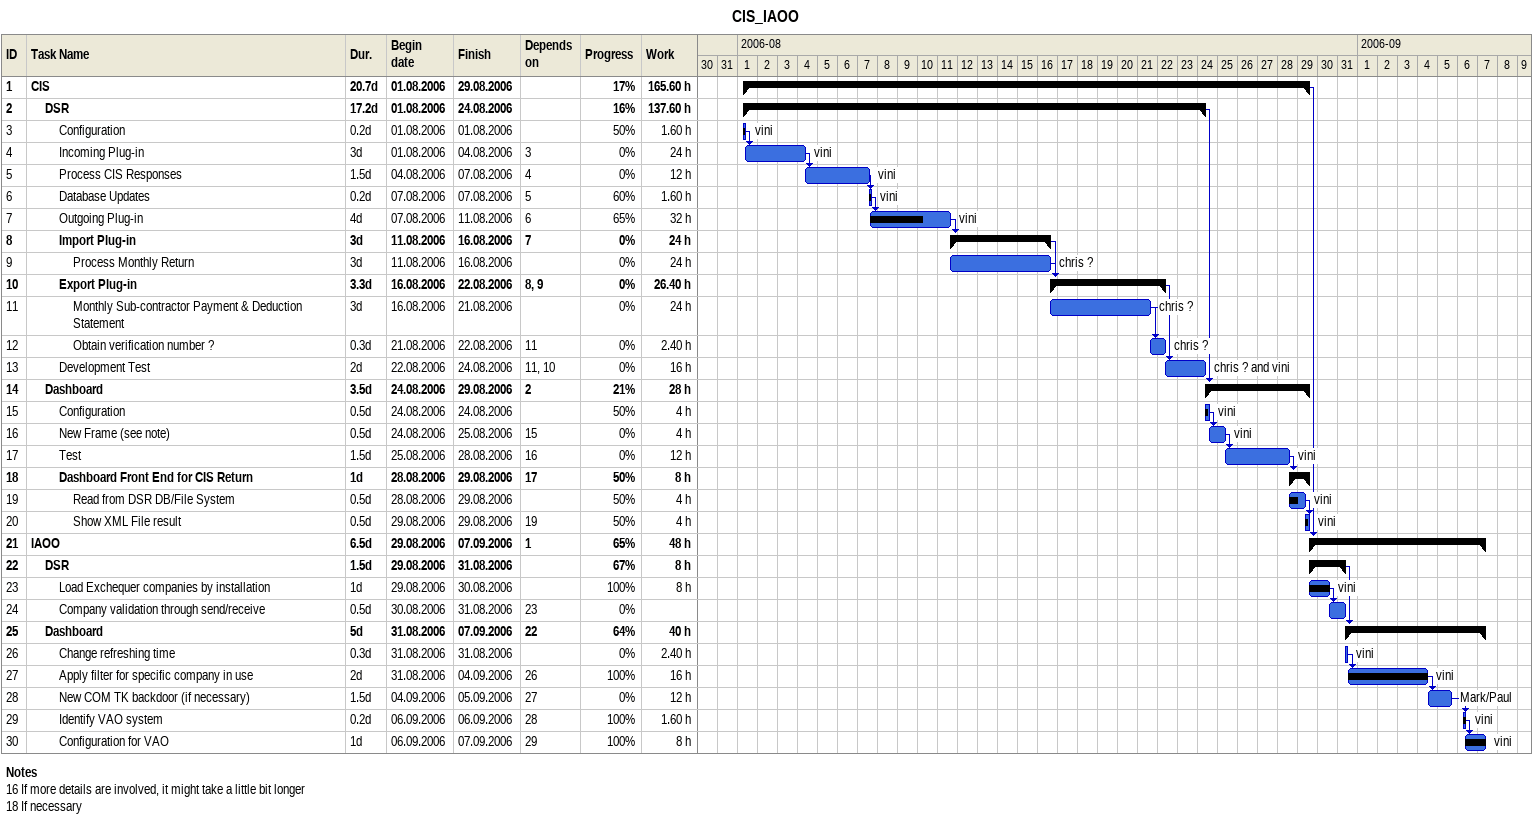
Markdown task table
CIS_IAOO

| ID | Level | Task | Duration | Start | Finish | Predecessors | Resources | % complete | Work (h) |
|---|---|---|---|---|---|---|---|---|---|
| 1 | 1 | **CIS** | 20.7d | 2006-08-01 | 2006-08-29 |  |  | 17 | 165.60 |
| 2 | 2 | **DSR** | 17.2d | 2006-08-01 | 2006-08-24 |  |  | 16 | 137.60 |
| 3 | 3 | Configuration | 0.2d | 2006-08-01 | 2006-08-01 |  | vini | 50 | 1.60 |
| 4 | 3 | Incoming Plug-in | 3d | 2006-08-01 | 2006-08-04 | 3 | vini | 0 | 24 |
| 5 | 3 | Process CIS Responses | 1.5d | 2006-08-04 | 2006-08-07 | 4 | vini | 0 | 12 |
| 6 | 3 | Database Updates | 0.2d | 2006-08-07 | 2006-08-07 | 5 | vini | 60 | 1.60 |
| 7 | 3 | Outgoing Plug-in | 4d | 2006-08-07 | 2006-08-11 | 6 | vini | 65 | 32 |
| 8 | 3 | **Import Plug-in** | 3d | 2006-08-11 | 2006-08-16 | 7 |  | 0 | 24 |
| 9 | 4 | Process Monthly Return | 3d | 2006-08-11 | 2006-08-16 |  | chris ? | 0 | 24 |
| 10 | 3 | **Export Plug-in** | 3.3d | 2006-08-16 | 2006-08-22 | 8, 9 |  | 0 | 26.40 |
| 11 | 4 | Monthly Sub-contractor Payment & Deduction Statement | 3d | 2006-08-16 | 2006-08-21 |  | chris ? | 0 | 24 |
| 12 | 4 | Obtain verification number ? | 0.3d | 2006-08-21 | 2006-08-22 | 11 | chris ? | 0 | 2.40 |
| 13 | 3 | Development Test | 2d | 2006-08-22 | 2006-08-24 | 11, 10 | chris ? and vini | 0 | 16 |
| 14 | 2 | **Dashboard** | 3.5d | 2006-08-24 | 2006-08-29 | 2 |  | 21 | 28 |
| 15 | 3 | Configuration | 0.5d | 2006-08-24 | 2006-08-24 |  | vini | 50 | 4 |
| 16 | 3 | New Frame (see note) | 0.5d | 2006-08-24 | 2006-08-25 | 15 | vini | 0 | 4 |
| 17 | 3 | Test | 1.5d | 2006-08-25 | 2006-08-28 | 16 | vini | 0 | 12 |
| 18 | 3 | **Dashboard Front End for CIS Return** | 1d | 2006-08-28 | 2006-08-29 | 17 |  | 50 | 8 |
| 19 | 4 | Read from DSR DB/File System | 0.5d | 2006-08-28 | 2006-08-29 |  | vini | 50 | 4 |
| 20 | 4 | Show XML File result | 0.5d | 2006-08-29 | 2006-08-29 | 19 | vini | 50 | 4 |
| 21 | 1 | **IAOO** | 6.5d | 2006-08-29 | 2006-09-07 | 1 |  | 65 | 48 |
| 22 | 2 | **DSR** | 1.5d | 2006-08-29 | 2006-08-31 |  |  | 67 | 8 |
| 23 | 3 | Load Exchequer companies by installation | 1d | 2006-08-29 | 2006-08-30 |  | vini | 100 | 8 |
| 24 | 3 | Company validation through send/receive | 0.5d | 2006-08-30 | 2006-08-31 | 23 |  | 0 |  |
| 25 | 2 | **Dashboard** | 5d | 2006-08-31 | 2006-09-07 | 22 |  | 64 | 40 |
| 26 | 3 | Change refreshing time | 0.3d | 2006-08-31 | 2006-08-31 |  | vini | 0 | 2.40 |
| 27 | 3 | Apply filter for specific company in use | 2d | 2006-08-31 | 2006-09-04 | 26 | vini | 100 | 16 |
| 28 | 3 | New COM TK backdoor (if necessary) | 1.5d | 2006-09-04 | 2006-09-05 | 27 | Mark/Paul | 0 | 12 |
| 29 | 3 | Identify VAO system | 0.2d | 2006-09-06 | 2006-09-06 | 28 | vini | 100 | 1.60 |
| 30 | 3 | Configuration for VAO | 1d | 2006-09-06 | 2006-09-07 | 29 | vini | 100 | 8 |

Notes
- 16: If more details are involved, it might take a little bit longer
- 18: If necessary
